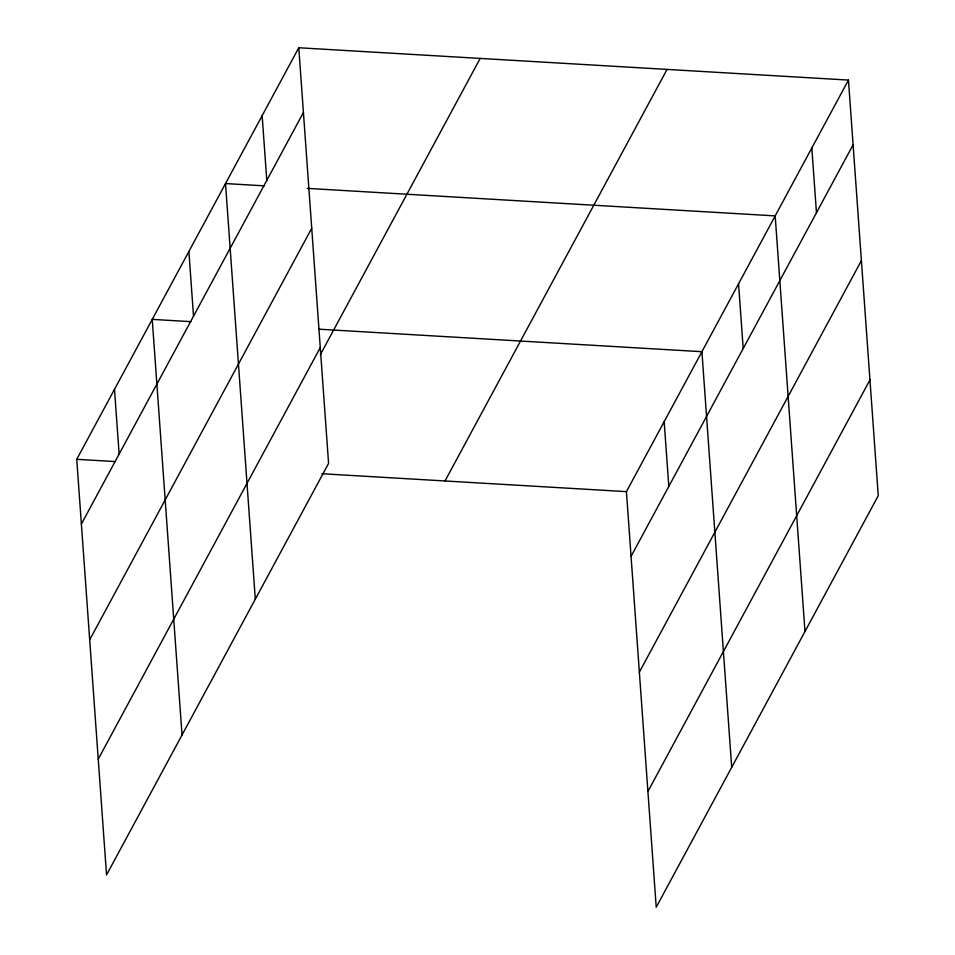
<?xml version="1.0" encoding="UTF-8"?>
<svg xmlns="http://www.w3.org/2000/svg" width="955" height="955" viewBox="0 0 955 955"><rect width="100%" height="100%" fill="white"/><g stroke="black" fill="none" stroke-linecap="round" stroke-linejoin="round"><path stroke-width="1.43" d="M298.784 47.75L328.58 463.366L106.542 874.923L76.746 459.307L298.784 47.75L848.458 80.077L878.254 495.693L656.216 907.25L626.42 491.634L848.458 80.077M81.39 524.032L303.427 112.475M89.686 639.826L311.724 228.269M98.234 759.13L320.271 347.572M320.355 354.663L480.174 58.422M445.03 480.962L667.067 69.405M631.064 556.359L853.102 144.802M639.361 672.153L861.398 260.596M647.92 791.456L869.957 379.899M264.165 185.843L225.511 183.563L255.307 599.179M307.283 188.374L775.185 215.89L804.981 631.506M190.893 321.656L152.239 319.376L182.035 734.992M318.767 329.177L701.913 351.703L731.709 767.319M76.746 459.307L115.4 461.587M321.919 473.728L626.42 491.634M811.822 147.977L816.465 212.702M738.549 283.79L743.193 348.515M664.167 421.668L668.81 486.393M262.148 115.662L266.791 180.376M188.875 251.475L193.519 316.201M114.493 389.342L119.136 454.067"/></g></svg>
